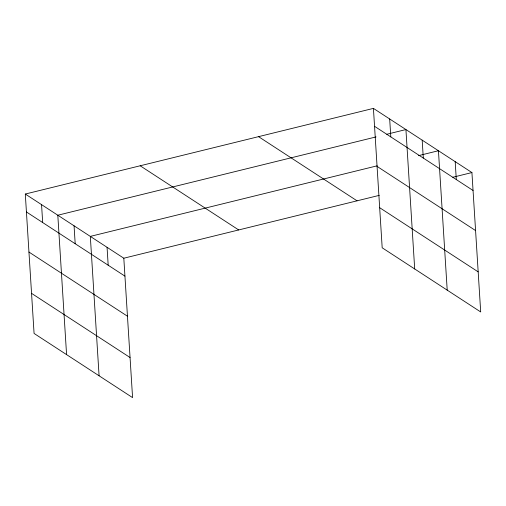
<?xml version="1.0" encoding="UTF-8"?>
<svg xmlns="http://www.w3.org/2000/svg" width="506" height="506" viewBox="0 0 506 506"><rect width="100%" height="100%" fill="white"/><g stroke="black" fill="none" stroke-linecap="round" stroke-linejoin="round"><path stroke-width="0.76" d="M25.3 194.045L123.812 258.212L132.578 397.615L34.073 333.441L25.3 194.045L373.422 108.385L471.927 172.559L480.7 311.955L382.188 247.788L373.422 108.385M376.059 136.911L57.81 215.221L66.577 354.617M386.78 134.273L405.926 129.561L414.699 268.964M377.166 165.816L90.315 236.391L99.087 375.794M418.525 155.639L438.436 150.737L447.209 290.14M123.812 258.212L379.26 195.36M452.781 177.264L471.927 172.559M374.548 126.31L473.059 190.477M377.071 166.398L475.577 230.565M379.671 207.7L478.176 271.867M258.541 136.652L357.053 200.825M140.181 165.778L238.687 229.945M26.426 211.963L124.938 276.131M28.95 252.051L127.461 316.218M31.549 293.353L130.055 357.527M455.185 161.648L456.311 179.573M422.181 140.149L423.307 158.074M389.677 118.973L390.803 136.898M107.063 247.301L108.189 265.226M74.059 225.802L75.192 243.728M41.555 204.633L42.681 222.551"/></g></svg>
